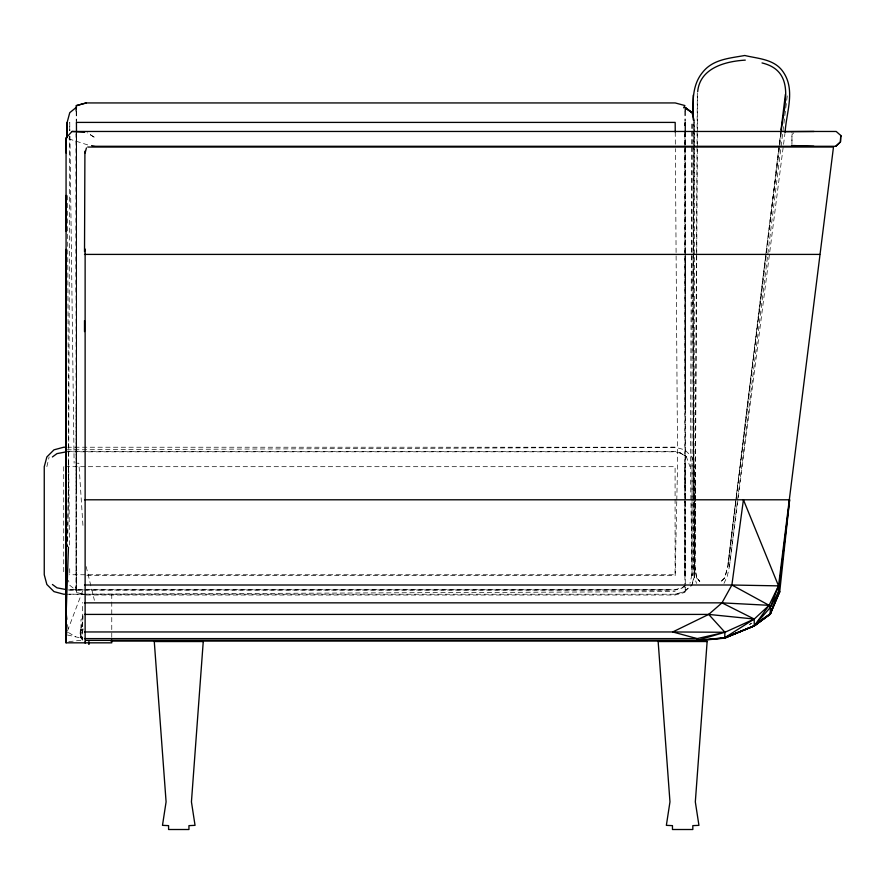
<?xml version="1.0" encoding="UTF-8"?>
<svg xmlns="http://www.w3.org/2000/svg" width="885" height="885" viewBox="0 0 885 885"><rect width="100%" height="100%" fill="white"/><g stroke="black" fill="none" stroke-linecap="round" stroke-linejoin="round"><path stroke-width="0.66" stroke-dasharray="4.42 3.32" d="M76.099 407.83L76.099 590.417L76.099 586.855L76.099 590.417L69.76 585.273L68.455 580.405M76.099 133.425L76.099 575.538M76.265 123.712L76.276 109.729L76.276 121.168M76.475 463.22L76.475 133.447L76.475 463.22L78.887 463.22L82.991 526.221M82.98 615.75C83.599 623.206 77.238 633.848 82.681 640.01L82.681 602.475M82.681 639.767L82.681 637.842L80.978 636.116L82.681 631.204L80.214 627.731C81.055 629.312 78.311 640.12 82.681 637.477L80.978 635.751L83.013 629.434M684.901 575.195L684.957 463.22L685.09 490.279M86.21 595.008L675.178 595.008L684.913 592.397L684.935 133.403M685.078 111.079L685.078 121.19L685.078 109.707M685.255 575.538L685.554 304.993M685.255 253.287L685.255 408.959L685.255 256.042M685.255 251.904L685.255 145.826M685.255 144.443L685.255 133.425M692.037 500.147L692.037 122.407L690.355 463.22L692.037 575.538L692.037 498.775M692.037 497.403L692.037 463.132M76.099 291.895L76.254 133.624M684.913 575.538L685.145 463.22M67.481 195.541L68.698 463.22L67.548 546.775L68.698 463.22L69.716 136.202M69.738 130.681L69.76 122.407L69.871 130.681M696.727 255.721L694.924 566.599L696.617 577.905L699.847 581.5L696.617 577.938L694.791 566.599L697.314 91.929M696.738 254.349L697.435 133.016M697.446 131.644L697.645 95.79M695.035 563.579L695.544 479.073M676.76 501.574L675.178 575.538L86.21 575.538M676.793 500.202L677.589 463.22L675.355 148.625M82.681 631.204L82.958 628.615M728.067 563.579L765.669 255.776M765.835 254.404L775.537 175.053M775.78 173.051L780.747 132.352M780.946 132.296L727.769 566.599L724.627 577.905L720.943 581.467M781.234 133.126L727.924 566.599L724.76 577.938L721.087 581.489M723.985 583.436L727.26 576.323L729.395 566.599L787.628 93.102M729.395 566.599L784.94 133.48M80.978 629.534L80.214 634.268L80.978 636.116L80.214 636.37L82.681 639.601M691.937 574.796L689.968 583.27M46.872 466.66L49.117 456.959M692.269 583.27L694.559 574.752L694.559 466.694L691.948 456.959L684.824 449.834L675.089 447.224L67.857 447.224M694.648 575.538L692.678 302.77L694.648 122.407L693.995 463.132L694.648 575.538L692.037 585.273L685.255 590.45L685.078 588.226M67.492 630.894L83.168 589.521M793.779 132.816L791.942 134.708L791.942 144.155L791.942 131.467M66.065 594.233L675.089 594.222L684.824 591.611L691.948 584.487M685.499 585.162L681.848 587.828L675.089 589.642L69.24 589.642M684.592 586.235L681.826 588.26L675.089 590.074L69.24 590.074M675.089 594.222L684.824 591.611M68.787 641.658L82.405 640.132M66.817 449.823L675.089 447.224M69.24 594.2L675.089 591.611M67.857 451.427L675.089 451.427L680.288 452.866L686.439 456.959L689.99 466.672M65.092 451.815L675.089 451.815L681.848 453.618L686.406 456.959L680.288 452.866M65.103 466.694L675.089 466.694L675.089 574.752L69.24 574.752M68.134 589.952L672.058 589.952M80.978 637.831L82.681 637.842M87.703 144.908L68.455 138.768M67.26 634.943L82.747 638.428M84.993 594.676L76.475 592.397L76.265 588.215L76.265 133.602L76.276 489.482M82.548 594.012L76.442 592.364L76.265 572.506L76.099 590.417L76.099 586.855M68.455 632.543L75.601 636.813M90.292 134.708L95.458 137.96L87.195 132.761M80.978 630.352L82.681 632.023L82.681 618.327L80.978 619.522L80.978 636.116M80.978 637.996L82.681 640.01M696.617 577.905L699.958 581.467M693.298 497.47L693.298 121.378L693.298 566.599L694.194 576.323L696.55 583.436M86.166 566.566L94.396 600.307M67.503 624.578L68.289 631.215M694.791 566.599L695.4 573.325M694.194 576.323L693.298 566.599L693.298 498.852M69.937 136.202L74.119 463.165M68.698 463.22L69.484 546.775M69.694 568.69L69.76 575.538M675.244 132.064L675.355 147.242M685.09 132.307L685.255 288.975M684.913 132.064L685.045 463.22M692.037 501.518L692.037 575.538M685.255 132.064L685.255 254.659M685.255 478.896L685.255 590.45M111.764 594.233L111.764 637.421M63.72 466.694L63.72 574.752M751.874 623.173L749.506 624.478L751.874 623.173"/><path stroke-width="1.33" d="M111.764 640.132L111.764 642.831L66.065 642.831L66.065 137.96L72.017 131.467L836.181 131.467L840.75 135.46L840.451 141.954L835.75 146.291L95.458 146.291L91.586 145.605M66.065 642.831L66.065 249.349M66.065 616.38L68.455 547.14M76.099 111.079L76.099 107.516L69.76 112.672L67.149 122.407L67.16 137.584L67.149 122.407M84.506 331.609L84.506 320.58M85.126 249.039L85.126 642.831L85.126 641.968M88.931 643.118L88.931 644.092L88.931 641.415M685.09 123.745L685.078 125.427L685.255 122.407L685.255 132.053M693.298 119.995C692.889 103.545 691.417 85.546 702.834 72.072C713.089 59.184 729.815 58.244 744.761 55.489C758.478 58.797 774.585 59.052 783.28 72.072C795.681 90.226 786.311 112.295 785.117 132.108M110.725 640.828L697.148 640.795L697.148 638.605L672.722 631.956L84.506 631.956M697.148 640.795L724.693 638.151L724.926 632.277L708.697 614.411L84.506 614.411M110.725 640.552L697.148 640.552L724.693 637.919L754.23 625.761L770.282 614.234L770.282 607.475L778.523 585.87L833.482 147.032L87.703 147.054M84.506 499.793L789.619 499.793L779.707 591.91L778.523 591.999L770.282 607.475L754.23 625.894L724.693 638.185L730.601 634.921M791.942 145.372L791.942 146.291L794.675 146.18L792.849 145.638M840.75 136.423L840.75 135.46L840.451 141.954L835.75 146.291M84.517 251.65L84.916 151.18M779.707 591.91L770.282 613.692L754.23 625.861L724.693 637.919L754.23 625.894L770.282 614.035L778.523 591.999L789.619 499.793M781.079 129.641L785.393 94.363M780.946 132.296C783.712 106.952 796.965 71.353 762.029 62.935M84.506 585.007L731.884 585.007L778.523 585.87L769.098 605.329L754.23 619.046L724.926 632.277L672.722 631.956L708.697 614.411L721.983 602.851L731.884 585.007L743.422 499.793L778.523 585.87L778.523 591.999M697.679 91.664C699.88 67.968 725.379 61.297 745.292 60.125M85.126 152.961L86.42 147.961M770.282 613.294L771.067 610.683M779.707 591.722L770.282 614.234L773.678 604.621M774.64 602.032L776.101 598.149M66.065 634.667L67.05 632.089M683.607 107.804L684.901 105.547L675.178 102.937L86.21 102.937L76.442 105.592L86.21 102.937M766.001 616.646L754.23 625.861L724.693 637.742L697.148 640.386L85.889 640.386M770.282 613.692L754.23 625.861L769.098 605.329L731.884 585.007M52.403 456.959L56.961 453.618L66.463 451.815M770.282 614.035L754.23 625.894L754.23 619.046L721.983 602.851L84.506 602.851M724.693 637.742L754.23 619.046L708.697 614.411M724.693 638.151L727.05 636.813M697.148 640.386L724.926 632.277L697.148 638.605L84.506 638.605M784.033 131.688L814.056 131.467M84.506 254.404L819.72 254.404M66.486 447.224L63.72 447.224L53.985 449.834L46.861 456.959L44.25 466.694L44.25 574.752L46.861 584.487L53.985 591.611L63.72 594.222L66.486 594.222M66.486 589.642L56.961 587.828L52.403 584.487M813.846 146.291L793.303 145.538M721.983 602.851L769.098 605.329L770.282 607.475M72.017 131.467L84.595 132.274M694.316 121.19L692.037 112.672L685.255 107.483L692.037 112.672L685.255 108.081L685.255 111.045M66.065 612.63L66.862 619.268M675.244 132.064L675.178 122.407L76.442 122.407L76.475 132.064M693.298 95.104L693.298 114.464M66.065 137.96L66.065 152.961M66.065 195.408L66.065 231.184M76.442 105.569L76.309 108.689L76.475 105.547M203.251 641.536L191.437 801.876L195.043 825.351L188.947 825.628L188.947 829.51L168.581 829.51L168.581 825.628L162.486 825.351L166.092 801.876L154.278 641.536L203.251 641.536M707.137 641.536L695.322 801.876L698.929 825.351L692.822 825.628L692.822 829.51L672.467 829.51L672.467 825.628L666.361 825.351L669.967 801.876L658.152 641.536L707.137 641.536"/></g></svg>
